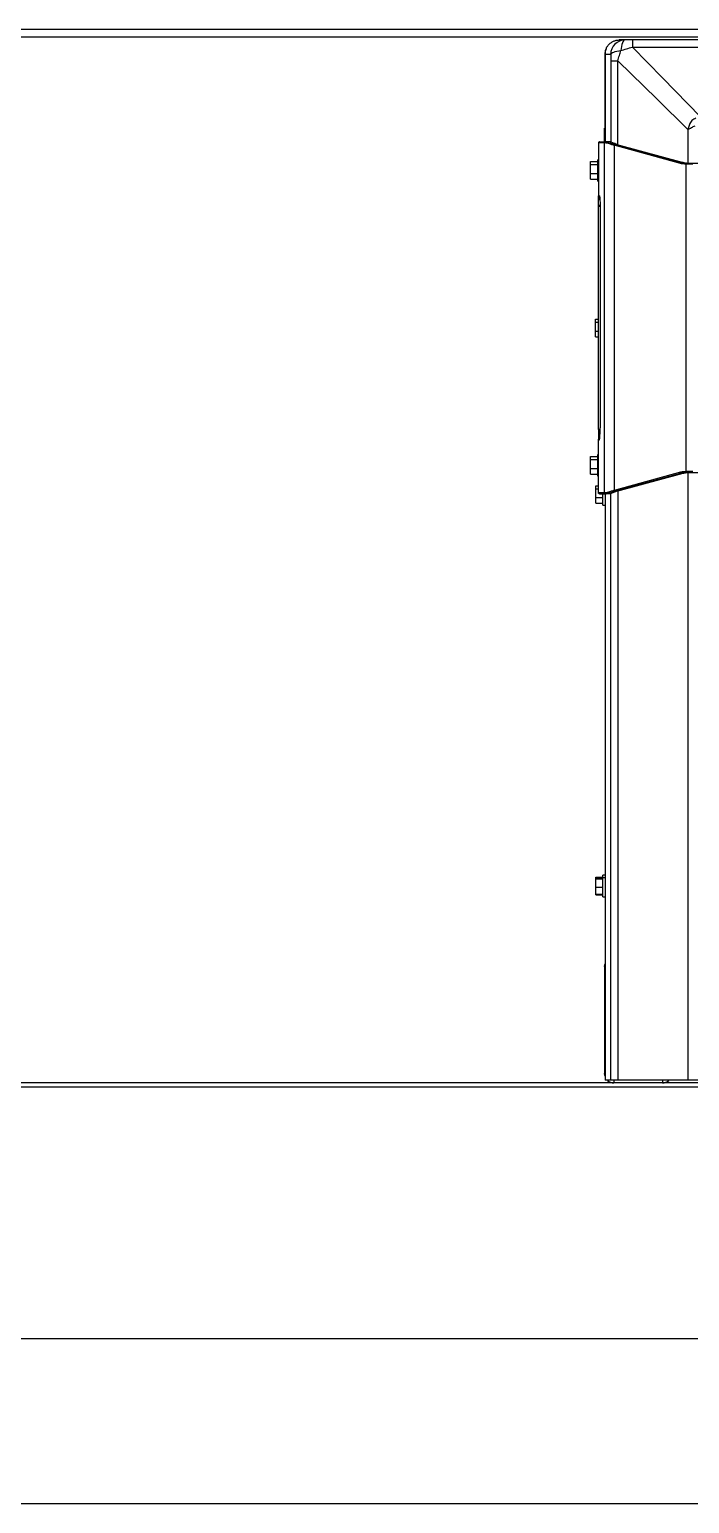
# Model space of a CAD drawing. Header units: millimetres. Extents: x -356 to 237, y 0 to 365.
# Drawn here: x 128.74 to 144.5, y 0 to 35.19 of the extents above; entities that cross this region are included whole.
import ezdxf

# ---------------------------------------------------------------- set-up
doc = ezdxf.new("R2010")
doc.units = ezdxf.units.MM

msp = doc.modelspace()

# ---------------------------------------------------------------- linework, layer by layer
at = {"color": 7, "linetype": 'Continuous', "lineweight": 25}
for p, q in [((171.111, 35.187), (99.111, 35.187)), ((151.105, 35), (118.83, 35)), ((142.955, 34.937), (142.821, 34.937)), ((143.132, 34.937), (142.955, 34.937)), ((143.132, 34.937), (143.132, 34.767)), ((146.625, 34.937), (143.132, 34.937)), ((142.48, 34.595), (142.48, 32.503)), ((142.481, 34.595), (142.48, 34.595)), ((142.481, 34.597), (142.481, 32.503)), ((142.481, 34.597), (142.616, 34.597)), ((142.481, 32.503), (142.481, 34.597)), ((142.481, 34.597), (142.481, 34.597)), ((143.132, 34.767), (146.574, 34.767)), ((142.617, 34.441), (142.786, 34.441)), ((142.617, 34.441), (142.617, 32.498)), ((142.786, 32.437), (142.786, 34.441)), ((142.48, 32.833), (142.47, 32.833)), ((142.47, 32.503), (142.47, 32.833)), ((144.497, 32.916), (144.46, 32.801)), ((144.46, 32.801), (144.46, 31.993)), ((142.325, 32.483), (142.325, 31.22)), ((142.462, 32.483), (142.325, 32.483)), ((142.345, 32.503), (142.482, 32.503)), ((142.462, 32.483), (142.462, 24.123)), ((142.465, 32.483), (142.462, 32.483)), ((142.482, 32.503), (142.485, 32.503)), ((142.593, 32.503), (142.485, 32.503)), ((142.68, 32.451), (142.708, 32.443)), ((142.741, 32.451), (142.68, 32.451)), ((142.698, 32.422), (142.698, 24.184)), ((144.281, 31.99), (142.698, 32.422)), ((142.763, 32.443), (142.708, 32.443)), ((142.712, 32.442), (144.293, 32.01)), ((142.763, 32.443), (142.741, 32.451)), ((142.763, 32.443), (144.349, 32.01)), ((142.135, 32.033), (142.305, 32.033)), ((142.135, 31.96), (142.135, 32.033)), ((142.325, 32.077), (142.305, 32.077)), ((142.305, 31.986), (142.305, 32.077)), ((142.135, 31.749), (142.135, 31.96)), ((142.135, 31.96), (142.305, 31.96)), ((142.135, 31.749), (142.305, 31.749)), ((142.135, 31.612), (142.135, 31.749)), ((142.305, 31.567), (142.305, 31.986)), ((142.305, 31.986), (142.325, 31.986)), ((144.349, 32.01), (144.293, 32.01)), ((144.411, 31.973), (144.411, 24.633)), ((144.578, 31.973), (144.411, 31.973)), ((144.421, 31.993), (144.892, 31.993)), ((142.135, 31.612), (142.305, 31.612)), ((142.305, 31.567), (142.325, 31.567)), ((142.325, 31.22), (142.346, 31.212)), ((142.325, 31.22), (142.325, 31.22)), ((142.325, 31.003), (142.325, 31.213)), ((142.325, 30.968), (142.325, 31.003)), ((142.325, 25.638), (142.325, 30.968)), ((142.325, 30.968), (142.364, 30.968)), ((142.368, 30.932), (142.368, 25.674)), ((142.368, 30.929), (142.368, 25.677)), ((142.25, 28.271), (142.325, 28.271)), ((142.25, 28.198), (142.25, 28.271)), ((142.25, 27.987), (142.25, 28.198)), ((142.25, 28.198), (142.325, 28.198)), ((142.25, 27.987), (142.325, 27.987)), ((142.25, 27.85), (142.25, 27.987)), ((142.25, 27.85), (142.325, 27.85)), ((142.325, 25.638), (142.325, 25.603)), ((142.325, 25.638), (142.364, 25.638)), ((142.325, 25.603), (142.325, 25.393)), ((142.325, 25.386), (142.346, 25.394)), ((142.325, 24.123), (142.325, 25.386)), ((142.325, 25.386), (142.325, 25.386)), ((142.135, 24.994), (142.305, 24.994)), ((142.135, 24.921), (142.135, 24.994)), ((142.325, 25.038), (142.305, 25.038)), ((142.305, 24.947), (142.305, 25.038)), ((142.135, 24.71), (142.135, 24.921)), ((142.135, 24.921), (142.305, 24.921)), ((142.135, 24.71), (142.305, 24.71)), ((142.135, 24.573), (142.135, 24.71)), ((142.305, 24.528), (142.305, 24.947)), ((142.305, 24.947), (142.325, 24.947)), ((144.578, 24.633), (144.411, 24.633)), ((142.135, 24.573), (142.305, 24.573)), ((142.26, 24.297), (142.325, 24.297)), ((142.26, 24.224), (142.26, 24.297)), ((142.305, 24.528), (142.325, 24.528)), ((144.281, 24.616), (142.698, 24.184)), ((142.712, 24.164), (144.293, 24.596)), ((142.763, 24.163), (144.349, 24.596)), ((144.349, 24.596), (144.293, 24.596)), ((144.421, 24.613), (144.892, 24.613)), ((144.461, 10.102), (144.461, 24.613)), ((142.26, 24.014), (142.26, 24.224)), ((142.26, 24.224), (142.325, 24.224)), ((142.26, 24.014), (142.43, 24.014)), ((142.26, 23.876), (142.26, 24.014)), ((142.462, 24.123), (142.325, 24.123)), ((142.345, 24.103), (142.482, 24.103)), ((142.43, 23.832), (142.43, 24.103)), ((142.465, 24.123), (142.462, 24.123)), ((142.48, 24.103), (142.48, 10.102)), ((142.48, 24.103), (142.48, 10.102)), ((142.482, 24.103), (142.485, 24.103)), ((142.593, 24.103), (142.485, 24.103)), ((142.617, 10.102), (142.617, 24.108)), ((142.68, 24.155), (142.708, 24.163)), ((142.741, 24.155), (142.68, 24.155)), ((142.763, 24.163), (142.708, 24.163)), ((142.763, 24.163), (142.741, 24.155)), ((142.786, 24.169), (142.786, 10.102)), ((142.26, 23.876), (142.43, 23.876)), ((142.43, 23.832), (142.48, 23.832)), ((142.26, 14.951), (142.43, 14.951)), ((142.26, 14.937), (142.26, 14.951)), ((142.26, 14.937), (142.43, 14.937)), ((142.26, 14.911), (142.26, 14.937)), ((142.26, 14.714), (142.26, 14.911)), ((142.26, 14.911), (142.43, 14.911)), ((142.48, 14.996), (142.43, 14.996)), ((142.48, 14.996), (142.43, 14.996)), ((142.43, 14.996), (142.43, 14.996)), ((142.43, 14.944), (142.43, 14.996)), ((142.43, 14.486), (142.43, 14.944)), ((142.43, 14.944), (142.48, 14.944)), ((142.26, 14.714), (142.43, 14.714)), ((142.26, 14.544), (142.26, 14.714)), ((142.26, 14.531), (142.26, 14.544)), ((142.26, 14.544), (142.43, 14.544)), ((142.26, 14.531), (142.43, 14.531)), ((142.43, 14.486), (142.48, 14.486)), ((142.47, 12.817), (142.47, 10.266)), ((142.48, 12.817), (142.47, 12.817)), ((142.48, 10.266), (142.47, 10.266)), ((165.111, 10.042), (105.111, 10.042)), ((165.111, 9.937), (105.111, 9.937)), ((142.617, 10.102), (142.48, 10.102)), ((142.48, 10.102), (142.48, 10.102)), ((142.786, 10.102), (142.617, 10.102)), ((142.694, 10.102), (142.694, 10.042)), ((144.461, 10.102), (142.786, 10.102)), ((143.85, 10.102), (143.85, 10.042)), ((144.76, 10.102), (144.461, 10.102)), ((0, 3.937), (222.981, 3.937)), ((0, 0), (237.321, 0))]:
    msp.add_line(p, q, dxfattribs=at)
at = {"color": 7, "linetype": 'Continuous', "lineweight": 25, "flags": 128}
for points in [[(142.955, 34.937), (142.939, 34.932), (142.923, 34.919), (142.908, 34.896), (142.894, 34.866), (142.882, 34.828), (142.871, 34.784), (142.864, 34.735), (142.858, 34.683)], [(142.504, 34.722), (142.486, 34.662), (142.48, 34.595)], [(142.616, 34.597), (142.622, 34.611), (142.637, 34.625), (142.659, 34.637), (142.688, 34.649), (142.723, 34.66), (142.764, 34.669), (142.809, 34.677), (142.858, 34.683)], [(144.763, 33.104), (143.85, 34.035), (143.132, 34.767)], [(142.786, 34.441), (143.724, 33.523), (144.46, 32.801)], [(144.421, 31.993), (144.419, 31.993), (144.417, 31.991), (144.415, 31.99), (144.414, 31.987), (144.413, 31.984), (144.412, 31.981), (144.411, 31.977), (144.411, 31.973)], [(142.346, 31.212), (142.349, 31.176), (142.35, 31.171)], [(142.346, 25.394), (142.349, 25.429), (142.35, 25.435)], [(144.421, 24.613), (144.419, 24.613), (144.417, 24.615), (144.415, 24.616), (144.414, 24.619), (144.413, 24.622), (144.412, 24.625), (144.411, 24.629), (144.411, 24.633)], [(142.47, 12.817), (142.474, 12.861), (142.48, 12.886)], [(142.48, 10.198), (142.474, 10.222), (142.47, 10.266)]]:
    msp.add_lwpolyline(points, dxfattribs=at)
at = {"color": 7, "linetype": 'Continuous', "lineweight": 25}
for centre, radius, start, end in [((142.955, 34.597), 0.34, 90.039, 180.0402), ((142.482, 32.483), 0.02, 90.0508, 180.0367), ((142.485, 32.483), 0.0199, 90.2266, 180.2392), ((142.364, 31.048), 0.0602, 228.5613, 268.3336), ((142.362, 25.565), 0.0537, 88.8292, 134.0663), ((142.482, 24.123), 0.02, 179.9567, 269.9558), ((142.485, 24.123), 0.0199, 179.7542, 269.7801), ((142.694, 10.266), 0.225, 227.1641, 269.9978), ((143.85, 10.266), 0.225, 269.9998, 312.8383)]:
    msp.add_arc(centre, radius, start, end, dxfattribs=at)
for points, knots in [([(142.481, 34.597), (142.485, 34.64), (142.492, 34.706), (142.535, 34.785), (142.578, 34.838), (142.632, 34.883), (142.683, 34.91), (142.73, 34.925), (142.772, 34.935), (142.804, 34.936), (142.821, 34.937)], [0, 0, 0, 0, 0.242156, 0.368938, 0.499159, 0.62255, 0.759446, 0.822003, 0.902192, 1, 1, 1, 1]), ([(142.616, 34.597), (142.616, 34.568), (142.617, 34.516), (142.617, 34.464), (142.617, 34.441)], [0, 0, 0, 0, 0.555001, 1, 1, 1, 1]), ([(142.786, 34.441), (142.798, 34.483), (142.821, 34.563), (142.846, 34.643), (142.858, 34.683)], [0, 0, 0, 0, 0.510479, 1, 1, 1, 1]), ([(142.858, 34.683), (142.903, 34.697), (142.993, 34.728), (143.085, 34.754), (143.132, 34.767)], [0, 0, 0, 0, 0.489409, 1, 1, 1, 1]), ([(144.46, 32.801), (144.487, 32.816), (144.543, 32.847), (144.601, 32.876), (144.63, 32.89)], [0, 0, 0, 0, 0.493048, 1, 1, 1, 1]), ([(144.648, 33.067), (144.631, 33.06), (144.596, 33.047), (144.551, 33.013), (144.517, 32.967), (144.503, 32.933), (144.497, 32.916)], [0, 0, 0, 0, 0.243756, 0.499161, 0.754996, 1, 1, 1, 1]), ([(142.345, 32.503), (142.342, 32.503), (142.336, 32.502), (142.329, 32.496), (142.325, 32.49), (142.325, 32.485), (142.325, 32.483)], [0, 0, 0, 0, 0.270209, 0.562422, 0.789738, 1, 1, 1, 1]), ([(142.664, 32.432), (142.64, 32.439), (142.595, 32.453), (142.536, 32.469), (142.495, 32.48), (142.472, 32.482), (142.465, 32.483)], [0, 0, 0, 0, 0.372929, 0.674607, 0.88747, 1, 1, 1, 1]), ([(142.485, 32.503), (142.492, 32.502), (142.514, 32.499), (142.555, 32.489), (142.612, 32.472), (142.656, 32.459), (142.68, 32.451)], [0, 0, 0, 0, 0.111857, 0.32407, 0.624662, 1, 1, 1, 1]), ([(142.741, 32.451), (142.723, 32.459), (142.69, 32.472), (142.646, 32.488), (142.616, 32.499), (142.599, 32.502), (142.593, 32.503)], [0, 0, 0, 0, 0.3772093, 0.6756658, 0.8888674, 1, 1, 1, 1]), ([(142.68, 32.451), (142.678, 32.451), (142.676, 32.451), (142.673, 32.448), (142.67, 32.446), (142.668, 32.443), (142.666, 32.438), (142.665, 32.434), (142.664, 32.432)], [0, 0, 0, 0, 0.178261, 0.292929, 0.423827, 0.56683, 0.715209, 1, 1, 1, 1]), ([(142.694, 32.423), (142.689, 32.425), (142.678, 32.428), (142.669, 32.431), (142.664, 32.432)], [0, 0, 0, 0, 0.565468, 1, 1, 1, 1]), ([(142.708, 32.443), (142.707, 32.443), (142.705, 32.442), (142.702, 32.44), (142.7, 32.437), (142.698, 32.434), (142.696, 32.43), (142.695, 32.426), (142.694, 32.423)], [0, 0, 0, 0, 0.167634, 0.279328, 0.409662, 0.554173, 0.705873, 1, 1, 1, 1]), ([(142.698, 32.422), (142.698, 32.423), (142.696, 32.423), (142.695, 32.423), (142.694, 32.423)], [0, 0, 0, 0, 0.560207, 1, 1, 1, 1]), ([(142.712, 32.442), (142.711, 32.441), (142.708, 32.441), (142.704, 32.436), (142.7, 32.43), (142.699, 32.425), (142.698, 32.422)], [0, 0, 0, 0, 0.1736399, 0.4066566, 0.6916071, 1, 1, 1, 1]), ([(142.708, 32.443), (142.709, 32.443), (142.711, 32.442), (142.712, 32.442), (142.712, 32.442)], [0, 0, 0, 0, 0.559189, 1, 1, 1, 1]), ([(144.293, 32.01), (144.292, 32.01), (144.289, 32.009), (144.287, 32.007), (144.285, 32.004), (144.283, 32), (144.282, 31.995), (144.281, 31.992), (144.281, 31.99)], [0, 0, 0, 0, 0.166374, 0.274422, 0.40216, 0.638174, 0.804105, 1, 1, 1, 1]), ([(144.411, 31.973), (144.386, 31.974), (144.352, 31.976), (144.309, 31.983), (144.29, 31.988), (144.281, 31.99)], [0, 0, 0, 0, 0.559125, 0.779207, 1, 1, 1, 1]), ([(144.293, 32.01), (144.305, 32.007), (144.328, 32.001), (144.371, 31.995), (144.402, 31.994), (144.421, 31.993)], [0, 0, 0, 0, 0.281338, 0.561179, 1, 1, 1, 1]), ([(144.349, 32.01), (144.355, 32.009), (144.368, 32.006), (144.386, 32.001), (144.404, 31.999), (144.424, 31.996), (144.449, 31.993), (144.467, 31.993), (144.477, 31.993)], [0, 0, 0, 0, 0.15744, 0.3101, 0.423767, 0.571212, 0.779274, 1, 1, 1, 1]), ([(142.325, 31.22), (142.326, 31.193), (142.329, 31.156), (142.352, 31.128), (142.359, 31.12)], [0, 0, 0, 0, 0.714893, 1, 1, 1, 1]), ([(142.346, 31.212), (142.348, 31.207), (142.354, 31.19), (142.356, 31.152), (142.361, 31.093), (142.364, 31.017), (142.367, 30.959), (142.368, 30.929)], [0, 0, 0, 0, 0.056365, 0.193696, 0.392407, 0.681198, 1, 1, 1, 1]), ([(142.365, 30.998), (142.365, 30.998), (142.365, 30.975), (142.366, 30.952), (142.368, 30.929)], [0, 0, 0, 0, 0.0174555, 1, 1, 1, 1]), ([(142.325, 25.386), (142.326, 25.413), (142.329, 25.45), (142.352, 25.478), (142.359, 25.486)], [0, 0, 0, 0, 0.714886, 1, 1, 1, 1]), ([(142.346, 25.394), (142.348, 25.399), (142.354, 25.416), (142.356, 25.454), (142.361, 25.513), (142.364, 25.589), (142.367, 25.647), (142.368, 25.677)], [0, 0, 0, 0, 0.056372, 0.1937022, 0.3924031, 0.681192, 1, 1, 1, 1]), ([(144.411, 24.633), (144.386, 24.632), (144.352, 24.63), (144.309, 24.623), (144.29, 24.618), (144.281, 24.616)], [0, 0, 0, 0, 0.559126, 0.779207, 1, 1, 1, 1]), ([(144.293, 24.596), (144.292, 24.596), (144.289, 24.597), (144.287, 24.599), (144.285, 24.602), (144.283, 24.606), (144.282, 24.611), (144.281, 24.614), (144.281, 24.616)], [0, 0, 0, 0, 0.166346, 0.274398, 0.402139, 0.63816, 0.804006, 1, 1, 1, 1]), ([(144.293, 24.596), (144.308, 24.6), (144.336, 24.607), (144.379, 24.612), (144.407, 24.613), (144.421, 24.613)], [0, 0, 0, 0, 0.351273, 0.677794, 1, 1, 1, 1]), ([(144.349, 24.596), (144.355, 24.597), (144.368, 24.6), (144.386, 24.605), (144.404, 24.607), (144.424, 24.61), (144.449, 24.613), (144.467, 24.613), (144.477, 24.613)], [0, 0, 0, 0, 0.157409, 0.310235, 0.423904, 0.571279, 0.779308, 1, 1, 1, 1]), ([(142.345, 24.103), (142.342, 24.103), (142.336, 24.104), (142.329, 24.109), (142.325, 24.116), (142.325, 24.121), (142.325, 24.123)], [0, 0, 0, 0, 0.27018, 0.562378, 0.789749, 1, 1, 1, 1]), ([(142.664, 24.174), (142.64, 24.167), (142.595, 24.153), (142.536, 24.137), (142.495, 24.126), (142.472, 24.124), (142.465, 24.123)], [0, 0, 0, 0, 0.37293, 0.674609, 0.88747, 1, 1, 1, 1]), ([(142.485, 24.103), (142.492, 24.104), (142.514, 24.107), (142.555, 24.117), (142.612, 24.134), (142.656, 24.147), (142.68, 24.155)], [0, 0, 0, 0, 0.112353, 0.325368, 0.626392, 1, 1, 1, 1]), ([(142.741, 24.155), (142.723, 24.147), (142.69, 24.134), (142.647, 24.118), (142.616, 24.107), (142.599, 24.104), (142.593, 24.103)], [0, 0, 0, 0, 0.376214, 0.675669, 0.888867, 1, 1, 1, 1]), ([(142.694, 24.183), (142.689, 24.181), (142.678, 24.178), (142.669, 24.175), (142.664, 24.174)], [0, 0, 0, 0, 0.565468, 1, 1, 1, 1]), ([(142.68, 24.155), (142.678, 24.155), (142.676, 24.155), (142.673, 24.158), (142.67, 24.16), (142.668, 24.163), (142.666, 24.168), (142.665, 24.171), (142.664, 24.174)], [0, 0, 0, 0, 0.178237, 0.292906, 0.423869, 0.5668, 0.715262, 1, 1, 1, 1]), ([(142.698, 24.184), (142.698, 24.183), (142.696, 24.183), (142.695, 24.183), (142.694, 24.183)], [0, 0, 0, 0, 0.560207, 1, 1, 1, 1]), ([(142.708, 24.163), (142.707, 24.163), (142.705, 24.164), (142.702, 24.166), (142.7, 24.169), (142.698, 24.172), (142.696, 24.176), (142.695, 24.18), (142.694, 24.183)], [0, 0, 0, 0, 0.166707, 0.278436, 0.408841, 0.553605, 0.705462, 1, 1, 1, 1]), ([(142.712, 24.164), (142.711, 24.165), (142.708, 24.165), (142.704, 24.17), (142.7, 24.176), (142.699, 24.181), (142.698, 24.184)], [0, 0, 0, 0, 0.1736399, 0.4066566, 0.6916071, 1, 1, 1, 1]), ([(142.708, 24.163), (142.709, 24.163), (142.711, 24.164), (142.712, 24.164), (142.712, 24.164)], [0, 0, 0, 0, 0.559189, 1, 1, 1, 1])]:
    msp.add_open_spline(points, degree=3, knots=knots, dxfattribs=at)

doc.saveas('drawing.dxf')
